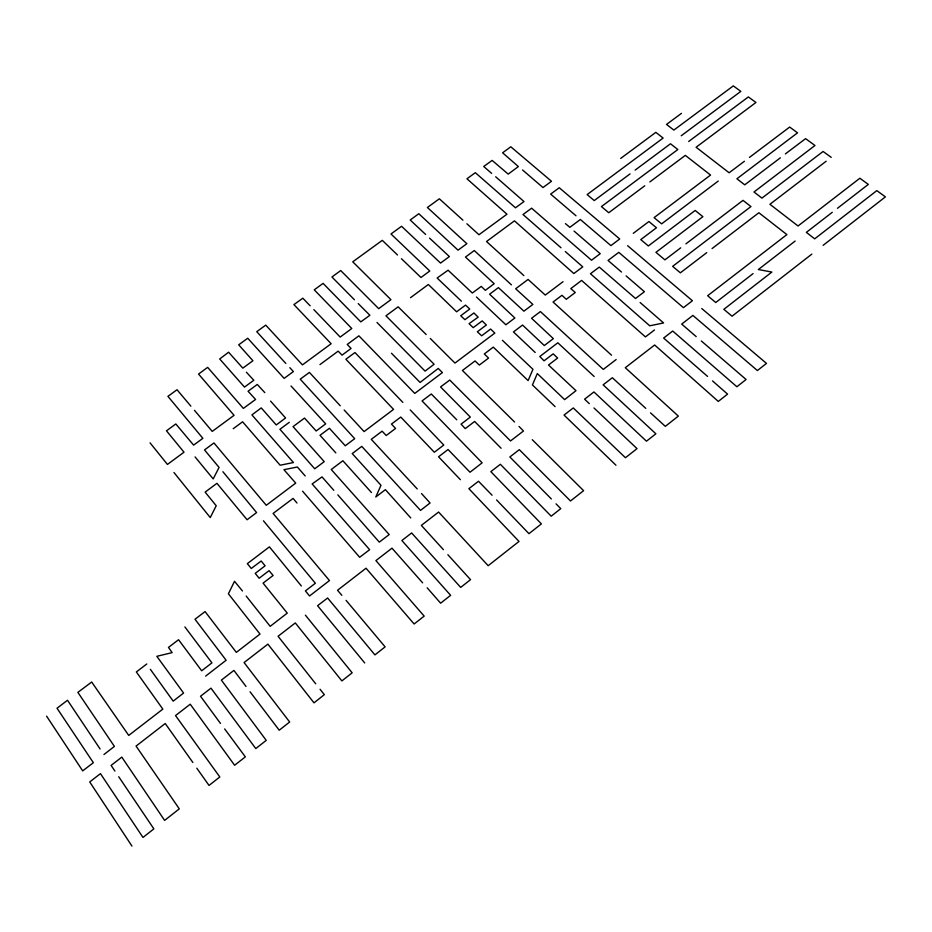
<?xml version="1.0" encoding="UTF-8"?>
<svg xmlns="http://www.w3.org/2000/svg" width="932" height="932" viewBox="0 0 932 932"><rect width="100%" height="100%" fill="white"/><g stroke="black" fill="none" stroke-linecap="round" stroke-linejoin="round"><path stroke-width="1.4" d="M811.865 254.098L732.051 316.204L723.849 309.319L771.859 272.062L758.357 269.523L795.147 241.05M823.107 245.349L885.4 196.873L876.826 190.617L814.684 238.848L806.366 232.359L832.276 212.298M103.953 754.524L114.403 746.404L77.88 692.383L91.674 682.014L128.733 735.418L162.832 709.124L136.34 671.949L146.79 663.98M205.634 676.119L226.126 660.252L195.009 619.244L205.063 611.578L236.344 652.377L260.005 634.063L228.41 593.801L234.515 581.288L242.448 590.981M753.079 273.612L715.741 302.516L707.644 295.724L786.876 234.608L758.869 212.741L712.06 248.576M837.472 208.29L868.309 184.408L859.863 178.245L798.037 225.987L769.925 204.283L826.148 161.236M706.747 252.642L680.372 272.831L672.648 266.354L750.947 206.566L743.002 200.368L685.94 243.846M654.497 329.975L645.422 336.906L581.603 280.416L570.792 288.629L575.265 292.497L566.283 299.3L561.973 295.293L553.06 302.026L611.532 355.197M616.157 359.542L603.295 369.398L540.409 311.579L531.555 318.266L553.363 338.642L544.288 345.539L522.561 325.058L513.462 331.932L535.224 352.494M680.709 247.83L664.912 259.865L655.942 252.339L702.891 216.667L695.167 210.457L648.334 245.955L640.773 239.617L656.454 227.769L648.917 221.536L633.282 233.326M780.375 157.811L744.738 184.827L736.909 178.781L797.547 132.822L789.66 127.067L749.433 157.426M718.246 181.053L661.627 223.855L654.078 217.634L710.557 175.053L685.335 155.376L649.825 181.938M785.385 153.908L805.597 138.647L814.976 145.497L754.011 191.992L761.945 198.108L823.084 151.473L831.228 157.345M563.033 281.697L545.278 295.071L528.083 279.437L515.664 288.745L532.859 304.426L523.912 311.172L498.399 287.615L489.591 294.197L514.86 317.987L505.866 324.767L476.473 297.005M744.423 161.259L729.127 172.77L696.099 147.256L755.945 102.473L748.361 96.94L688.655 141.513M644.769 185.783L608.747 212.729L601.42 206.589L677.844 149.528L670.481 143.784L635.146 170.102M289.293 422.312L279.926 429.279L314.725 468.796L324.231 461.631L293.044 426.623L304.519 418.072L316.146 430.992L325.676 423.862L291.04 385.988M630.079 173.865L594.243 200.566L587.125 194.59L663.13 138.053L655.837 132.356L620.689 158.417M681.222 135.769L740.823 91.383L733.309 85.895L673.848 130.084L666.531 124.422L681.478 113.343M233.233 428.708L242.588 421.788L280.113 465.219L293.44 462.552L251.92 414.903L261.251 407.901L276.245 424.934L285.588 417.99L270.583 401.11M319.956 364.61L338.176 351.143L342.044 355.139L351.049 348.475L347.252 344.432L358.89 335.835L414.763 393.409L442.397 372.59L438.261 368.431L420.076 382.435L391.498 353.263M410.534 297.669L428.359 284.493L456.587 311.789L465.534 305.113L469.751 309.016L460.723 315.773L464.917 319.676L473.887 312.966L478.151 317.16L469.064 323.66L473.188 327.656L482.182 320.911L486.364 325L477.347 331.769L481.658 335.776L490.605 329.043L494.834 333.085L454.956 363.072L430.304 338.491M565.444 223.645L569.848 227.326L580.356 219.498L610.914 245.617L619.71 238.988L559.258 187.751L550.649 194.101L576.011 215.781M701.773 308.55L766.477 363.398L757.401 370.552L692.895 315.424L681.688 324.091L696.204 336.615M627.62 245.699L692.406 300.745L683.424 307.665L618.801 252.362L608.048 260.436L621.504 272.051M701.318 340.961L746.089 379.487L736.886 386.757L672.718 331.035L663.631 338.06L707.563 376.412M522.572 169.985L542.983 187.553L551.488 181.274L510.794 146.79L502.604 152.801L518.367 166.572L508.208 174.109L492.131 160.409L483.72 166.49L491.642 173.387M626.094 275.884L644.42 291.704L635.519 298.508L599.288 267.1L590.445 273.728L649.732 325.792L663.596 322.961L640.121 302.516M574.054 231.089L600.22 253.679L591.529 260.226L531.613 208.185L523.003 214.535L561.017 247.772M495.684 176.777L523.994 201.545L515.489 207.813L475.332 172.688L466.944 178.793L506.961 214.209L478.955 234.748L466.897 223.773M565.305 251.547L582.745 266.843L573.844 273.542L514.464 220.849L486.527 241.505L523.854 275.581M712.526 380.908L727.566 394.12L718.304 401.424L654.648 345.003L625.29 367.709L678.345 416.103L665.332 426.355L650.524 412.876M462.924 220.162L439.368 198.807L427.392 207.487L466.85 243.683L458.055 250.172L418.806 213.731L410.197 219.999L425.609 234.433M645.771 408.356L612.347 377.728L603.132 384.846L655.872 433.799L646.458 441.197L593.94 391.953L584.597 399.187L589.292 403.626M511.447 284.866L474.295 250.533L465.476 257.057L494.193 283.724L485.327 290.341L481.25 286.392L472.338 293.032L448.094 270.21L437.131 278.016L461.398 301.176M594.15 376.505L557.825 342.79L539.791 356.525L544.055 360.824L553.177 353.857L557.627 358.039L548.494 365.018L575.976 390.683L564.617 399.63L537.31 373.569L532.44 384.939L555.099 406.62M429.559 238.126L449.387 256.556L440.545 263.08L401.564 226.278L390.986 233.979L429.78 271.002L420.973 277.503L401.447 258.712M593.999 407.983L637.034 448.63L625.454 457.728L573.273 407.936L564.046 415.078L615.959 465.208M502.395 340.297L532.941 369.305L528.106 380.594L493.284 347.123L484.302 353.962L488.554 358.086L479.339 365.064L475.052 360.94L462.435 370.482L514.569 422.01M397.498 254.984L382.295 240.351L352.75 261.81L390.927 299.661L378.695 308.667L340.716 270.56L331.943 276.99L354.416 299.743M426.18 334.53L398.15 306.814L385.965 315.82L434.102 364.261L425.062 371.111L376.994 322.46M532.242 439.683L583.595 490.675L570.5 500.973L519.31 449.655L509.862 456.96L551.348 498.946M358.214 303.587L369.887 315.272L360.777 321.878L323.089 283.386L314.247 289.829L351.783 328.518L340.18 337.069L313.851 309.622M501.113 448.257L474.644 421.45L465.278 428.615L461.06 424.153L470.322 417.082L440.556 386.943L449.76 380.058L510.526 440.941L523.481 431.003L519.019 426.425M556.043 503.851L560.773 508.639L551.185 516.188L500.356 464.287L490.838 471.65L541.387 523.889L528.957 533.675L496.581 499.936M456.773 419.784L431.306 393.991L422.056 400.923L482.135 462.831L470.008 472.244L448.059 449.515L438.553 456.797L460.373 479.665M492.073 495.23L478.5 481.25L468.878 488.694L519.019 541.434L488.17 565.701L438.599 512.052L421.357 525.392L443.411 549.659M402.857 402.391L354.976 352.552L345.877 359.239L393.56 409.393L364.097 431.586L344.176 410.022M310.135 305.812L302.818 298.193L293.93 304.613L331.14 343.733L302.457 364.878L265.736 325.128L256.743 331.675L285.844 363.457M410.22 409.917L443.772 445.042L434.324 452.265L400.772 417.058L391.463 424.083L395.564 428.44L386.221 435.5L382.097 431.167L371.274 439.345L417.221 488.927M340.25 405.781L309.412 372.404L300.232 379.184L354.696 438.669L345.271 445.776L329.415 428.289L320.026 435.314L335.823 452.894M246.421 372.252L253.807 380.256L244.487 387.095L219.696 358.971L228.596 352.214L242.821 368.128L252.922 360.742L238.685 344.817L247.726 338.234L284.144 378.38L293.394 371.565L289.84 367.686M264.816 392.628L257.279 384.462L248.063 391.242L255.578 399.444L243.369 408.391L207.65 367.359L198.551 374.07L234.06 415.311L212.24 431.4L194.462 410.313M421.509 493.552L430.071 502.977L420.53 510.398L361.756 446.381L352.226 453.581L380.978 485.269L375.771 497.012L385.394 489.661L410.744 517.936M447.849 554.703L470.532 579.657L460.688 587.405L411.641 532.964L401.867 540.513L450.622 595.315L440.626 603.19L427.171 587.801M371.46 492.527L342.883 460.734L331.244 469.518L389.192 534.56L379.301 542.133L337.838 494.88M422.639 582.838L391.976 548.167L375.911 560.598L424.188 616.122L414.123 623.986L366.031 568.229L337.535 590.271L341.834 595.315M333.807 490.302L322.006 476.893L312.15 483.953L369.643 549.694L359.659 557.278L302.585 491.222M305.195 475.972L297.366 467.002L283.934 469.681L295.712 483.114L266.272 505.295L213.952 442.956L204.516 449.923L219.067 467.421L213.195 478.932L195.068 456.913M296.982 503.012L293.056 498.422L273.111 513.439L329.462 580.566L309.564 595.967L305.405 590.911L315.365 583.246L263.441 520.802M190.862 406.142L177.022 389.739L167.923 396.356L202.861 438.32L193.611 445.123L175.822 423.967L166.479 430.817L184.012 452.206L167.434 464.427L150.052 442.851M346.063 600.348L385.114 646.878L374.932 654.893L327.621 597.995L317.579 605.707L364.703 662.932M222.899 471.709L256.603 512.577L247.085 519.753L216.946 483.324L205.133 492.119L216.224 505.75L210.259 517.563L173.958 472.512M301.316 585.96L269.418 546.863L247.318 563.65L251.279 568.473L261.193 561.006L265.107 565.829L255.217 573.366L259.143 578.236L269.057 570.675L273.111 575.475L263.092 583.129L287.254 613.116L270.187 626.339L246.176 596.049M305.381 615.143L352.168 672.811L341.881 680.908L295.304 622.937L278.062 636.276L315.715 683.797M320.06 689.272L324.324 694.655L313.991 702.856L267.903 644.129L244.079 662.559L289.654 722.009L279.227 730.21L250.067 691.789M246.001 686.441L233.92 670.411L221.373 680.115L266.237 740.358L255.787 748.582L210.97 688.166L200.52 696.251L220.476 723.418M184.909 626.933L211.925 662.885L201.673 670.784L178.571 639.725L168.494 647.414L172.14 652.633L156.832 656.314L183.581 693.058L173.189 701.132L150.332 669.304M224.67 728.929L245.349 756.877L234.608 765.254L190.233 704.208L175.531 715.566L219.812 776.962L209.036 785.443L196.815 768.213M192.877 762.504L165.232 723.512L136.072 746.089L179.294 808.86L164.615 820.405L121.812 757.122L111.106 765.405L114.927 771.09M118.714 776.729L153.862 828.874L142.98 837.437L100.458 773.63L89.728 781.936L131.96 846.105M100.097 748.99L67.512 700.258L57.027 708.227L93.351 762.702L82.68 770.869L46.6 716.149"/></g></svg>
